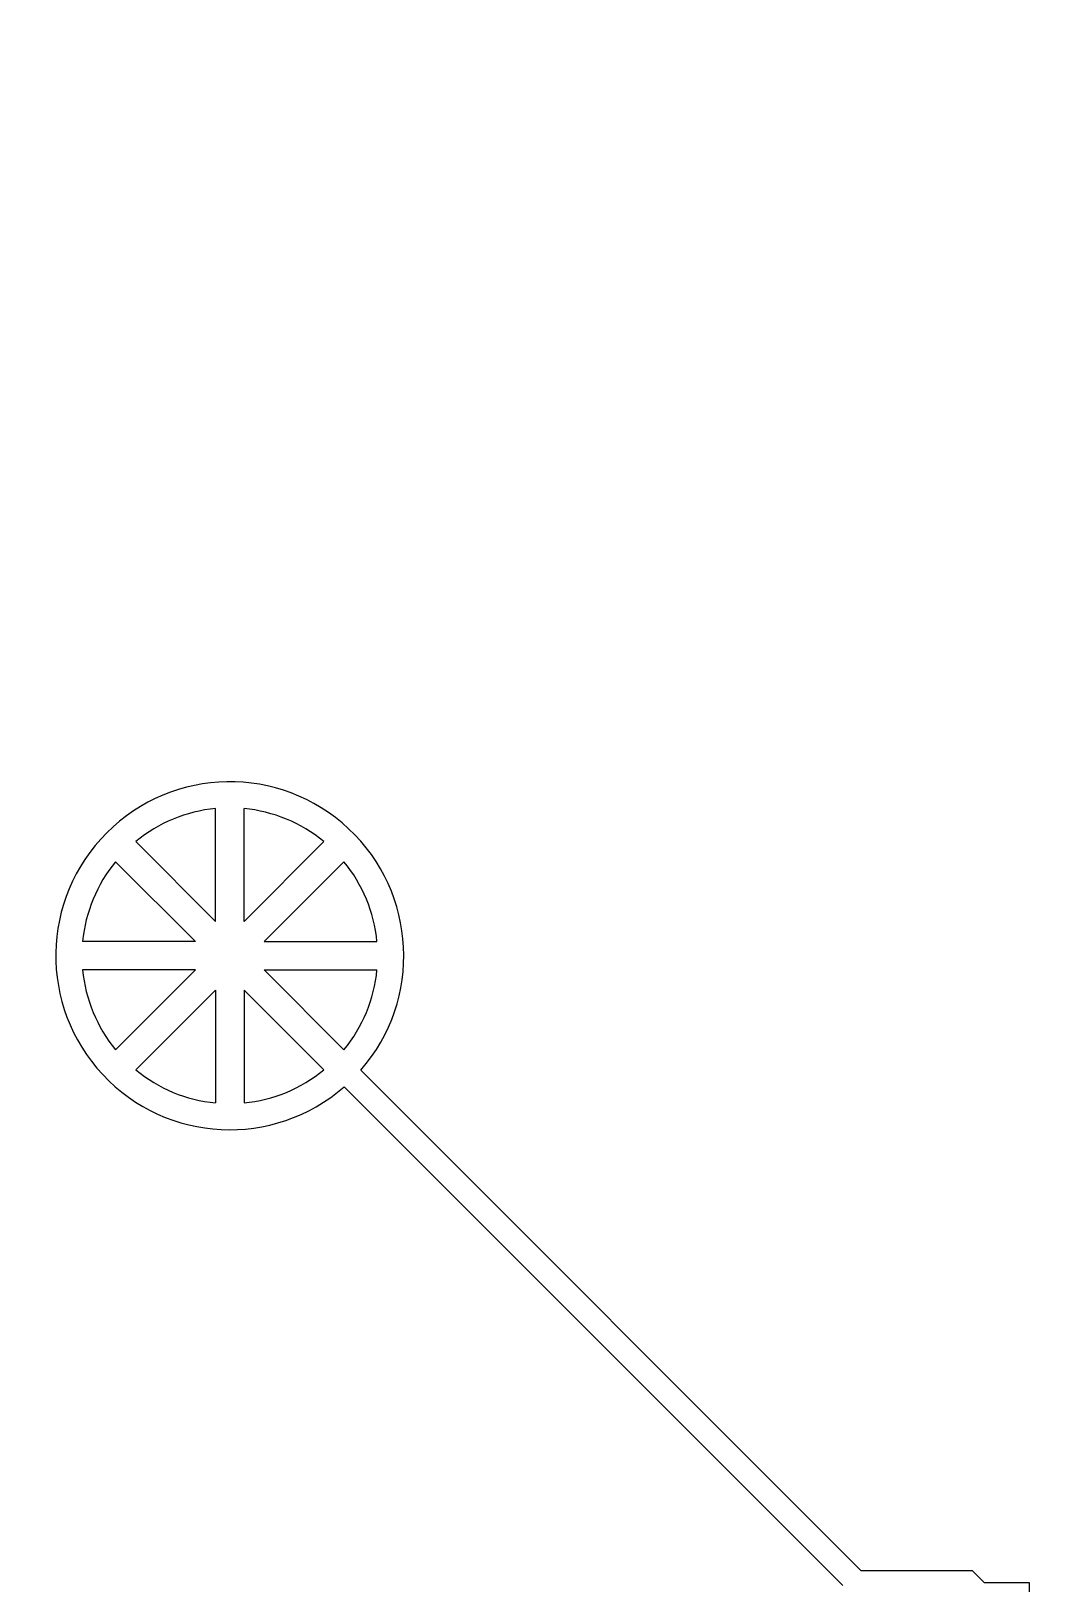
# Model space of a CAD drawing. Extents: x 4629 to 54629, y 4377 to 54377.
# Drawn here: x 19231 to 23602, y 35184 to 41877 of the extents above; entities that cross this region are included whole.
import ezdxf

# ---------------------------------------------------------------- set-up
doc = ezdxf.new("R2010")
doc.units = 13
doc.layers.add('CLEAR', color=140, linetype='Continuous')
doc.layers.add('OPAQUE', color=10, linetype='Continuous')

msp = doc.modelspace()

# ---------------------------------------------------------------- linework, layer by layer
at = {"layer": 'CLEAR'}
for p, q in [((22809.8, 35239.9), (20651.9, 37397.7)), ((22730.9, 35177.4), (20581.2, 37327)), ((23289.1, 35239.9), (22809.8, 35239.9)), ((23339.1, 35189.9), (23289.1, 35239.9)), ((23339.1, 35189.9), (23534.1, 35189.9)), ((23534.1, 35189.9), (23534.1, 35114.9))]:
    msp.add_line(p, q, dxfattribs=at)
msp.add_arc((20087.4, 37891.5), 750, 318.82255, 311.17745, dxfattribs=at)
at = {"layer": 'OPAQUE'}
for p, q in [((20026.1, 38039.5), (20026.1, 38526.1)), ((20148.7, 38039.5), (20148.7, 38526.1)), ((20026.1, 38039.5), (19682.1, 38383.6)), ((20148.7, 38039.5), (20492.8, 38383.6)), ((19939.4, 37952.8), (19595.4, 38296.9)), ((20235.4, 37952.8), (20579.5, 38296.9)), ((19939.4, 37952.8), (19452.9, 37952.8)), ((20235.4, 37952.8), (20722, 37952.8)), ((19939.4, 37830.2), (19452.9, 37830.2)), ((19939.4, 37830.2), (19595.4, 37486.2)), ((20235.4, 37830.2), (20722, 37830.2)), ((20235.4, 37830.2), (20579.5, 37486.2)), ((20026.1, 37743.5), (19682.1, 37399.5)), ((20026.1, 37743.5), (20026.1, 37257)), ((20148.7, 37743.5), (20148.7, 37257)), ((20148.7, 37743.5), (20492.8, 37399.5))]:
    msp.add_line(p, q, dxfattribs=at)
msp.add_circle((29629.1, 29377.4), 25000, dxfattribs=at)
for start, end in [(95.51773, 129.48227), (50.51773, 84.48227), (140.51773, 174.48227), (5.51773, 39.48227), (185.51773, 219.48227), (320.51773, 354.48227), (230.51773, 264.48227), (275.51773, 309.48227)]:
    msp.add_arc((20087.4, 37891.5), 637.5, start, end, dxfattribs=at)

doc.saveas('drawing.dxf')
